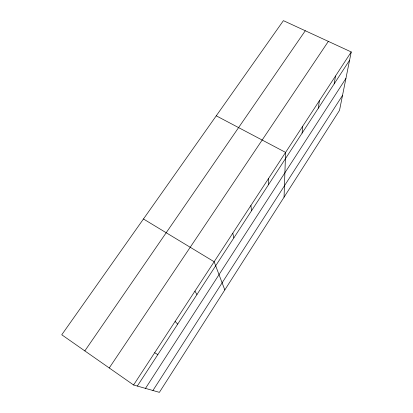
<?xml version="1.0" encoding="UTF-8"?>
<svg xmlns="http://www.w3.org/2000/svg" width="413" height="413" viewBox="0 0 413 413"><rect width="100%" height="100%" fill="white"/><g stroke="black" fill="none" stroke-linecap="round" stroke-linejoin="round"><path stroke-width="0.62" d="M284.056 197.166L285.595 152.402L216.252 115.816M302.099 133.12L302.714 126.213M318.366 108.149L319.347 100.757M334.184 83.865L335.516 76.018M351.241 51.955L339.522 110.333L159.387 392.35L133.59 384.988L61.759 334.773L283.406 20.65L351.241 51.955L133.59 384.988M152.929 390.507L342.522 95.393M145.484 388.38L345.924 78.434M137.343 386.057L349.584 60.226M109.244 367.968L328.345 41.388M84.83 350.9L305.29 30.748M154.674 352.728L157.823 354.617M143.456 218.988L214.141 261.739L224.811 289.926M175.107 321.464L177.688 324.122M194.921 291.144L196.965 294.526M232.793 233.195L233.851 237.893M250.908 205.483L251.512 210.78M268.496 178.561L268.682 184.425"/></g></svg>
